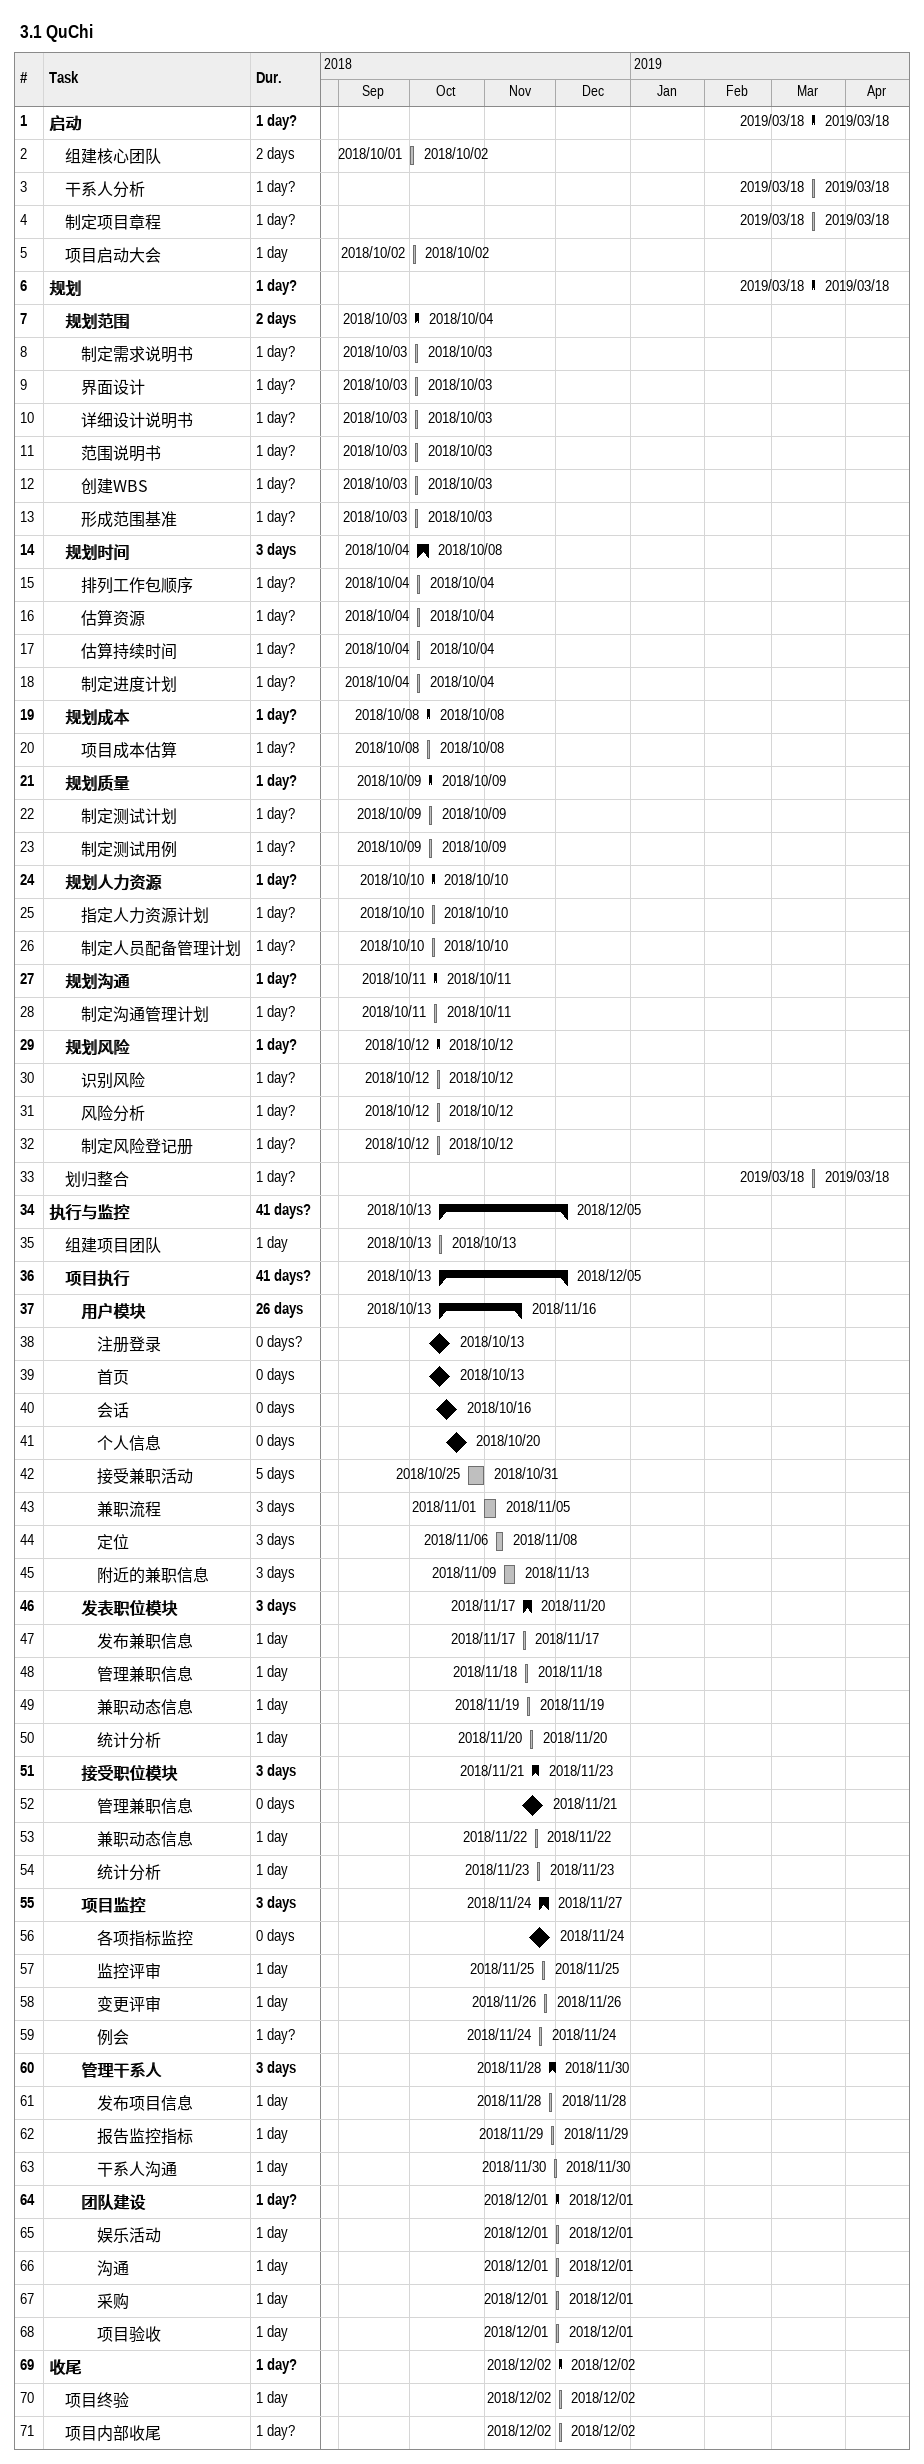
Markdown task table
3.1 QuChi

| ID | Level | Task | Duration | Start | Finish |
|---|---|---|---|---|---|
| 1 | 1 | **启动** | 1d? | 2019-03-18 | 2019-03-18 |
| 2 | 2 | 组建核心团队 | 2d | 2018-10-01 | 2018-10-02 |
| 3 | 2 | 干系人分析 | 1d? | 2019-03-18 | 2019-03-18 |
| 4 | 2 | 制定项目章程 | 1d? | 2019-03-18 | 2019-03-18 |
| 5 | 2 | 项目启动大会 | 1d | 2018-10-02 | 2018-10-02 |
| 6 | 1 | **规划** | 1d? | 2019-03-18 | 2019-03-18 |
| 7 | 2 | **规划范围** | 2d | 2018-10-03 | 2018-10-04 |
| 8 | 3 | 制定需求说明书 | 1d? | 2018-10-03 | 2018-10-03 |
| 9 | 3 | 界面设计 | 1d? | 2018-10-03 | 2018-10-03 |
| 10 | 3 | 详细设计说明书 | 1d? | 2018-10-03 | 2018-10-03 |
| 11 | 3 | 范围说明书 | 1d? | 2018-10-03 | 2018-10-03 |
| 12 | 3 | 创建WBS | 1d? | 2018-10-03 | 2018-10-03 |
| 13 | 3 | 形成范围基准 | 1d? | 2018-10-03 | 2018-10-03 |
| 14 | 2 | **规划时间** | 3d | 2018-10-04 | 2018-10-08 |
| 15 | 3 | 排列工作包顺序 | 1d? | 2018-10-04 | 2018-10-04 |
| 16 | 3 | 估算资源 | 1d? | 2018-10-04 | 2018-10-04 |
| 17 | 3 | 估算持续时间 | 1d? | 2018-10-04 | 2018-10-04 |
| 18 | 3 | 制定进度计划 | 1d? | 2018-10-04 | 2018-10-04 |
| 19 | 2 | **规划成本** | 1d? | 2018-10-08 | 2018-10-08 |
| 20 | 3 | 项目成本估算 | 1d? | 2018-10-08 | 2018-10-08 |
| 21 | 2 | **规划质量** | 1d? | 2018-10-09 | 2018-10-09 |
| 22 | 3 | 制定测试计划 | 1d? | 2018-10-09 | 2018-10-09 |
| 23 | 3 | 制定测试用例 | 1d? | 2018-10-09 | 2018-10-09 |
| 24 | 2 | **规划人力资源** | 1d? | 2018-10-10 | 2018-10-10 |
| 25 | 3 | 指定人力资源计划 | 1d? | 2018-10-10 | 2018-10-10 |
| 26 | 3 | 制定人员配备管理计划 | 1d? | 2018-10-10 | 2018-10-10 |
| 27 | 2 | **规划沟通** | 1d? | 2018-10-11 | 2018-10-11 |
| 28 | 3 | 制定沟通管理计划 | 1d? | 2018-10-11 | 2018-10-11 |
| 29 | 2 | **规划风险** | 1d? | 2018-10-12 | 2018-10-12 |
| 30 | 3 | 识别风险 | 1d? | 2018-10-12 | 2018-10-12 |
| 31 | 3 | 风险分析 | 1d? | 2018-10-12 | 2018-10-12 |
| 32 | 3 | 制定风险登记册 | 1d? | 2018-10-12 | 2018-10-12 |
| 33 | 2 | 划归整合 | 1d? | 2019-03-18 | 2019-03-18 |
| 34 | 1 | **执行与监控** | 41d? | 2018-10-13 | 2018-12-05 |
| 35 | 2 | 组建项目团队 | 1d | 2018-10-13 | 2018-10-13 |
| 36 | 2 | **项目执行** | 41d? | 2018-10-13 | 2018-12-05 |
| 37 | 3 | **用户模块** | 26d | 2018-10-13 | 2018-11-16 |
| 38 | 4 | 注册登录 | 0d? | 2018-10-13 | 2018-10-13 |
| 39 | 4 | 首页 | 0d | 2018-10-13 | 2018-10-13 |
| 40 | 4 | 会话 | 0d | 2018-10-16 | 2018-10-16 |
| 41 | 4 | 个人信息 | 0d | 2018-10-20 | 2018-10-20 |
| 42 | 4 | 接受兼职活动 | 5d | 2018-10-25 | 2018-10-31 |
| 43 | 4 | 兼职流程 | 3d | 2018-11-01 | 2018-11-05 |
| 44 | 4 | 定位 | 3d | 2018-11-06 | 2018-11-08 |
| 45 | 4 | 附近的兼职信息 | 3d | 2018-11-09 | 2018-11-13 |
| 46 | 3 | **发表职位模块** | 3d | 2018-11-17 | 2018-11-20 |
| 47 | 4 | 发布兼职信息 | 1d | 2018-11-17 | 2018-11-17 |
| 48 | 4 | 管理兼职信息 | 1d | 2018-11-18 | 2018-11-18 |
| 49 | 4 | 兼职动态信息 | 1d | 2018-11-19 | 2018-11-19 |
| 50 | 4 | 统计分析 | 1d | 2018-11-20 | 2018-11-20 |
| 51 | 3 | **接受职位模块** | 3d | 2018-11-21 | 2018-11-23 |
| 52 | 4 | 管理兼职信息 | 0d | 2018-11-21 | 2018-11-21 |
| 53 | 4 | 兼职动态信息 | 1d | 2018-11-22 | 2018-11-22 |
| 54 | 4 | 统计分析 | 1d | 2018-11-23 | 2018-11-23 |
| 55 | 3 | **项目监控** | 3d | 2018-11-24 | 2018-11-27 |
| 56 | 4 | 各项指标监控 | 0d | 2018-11-24 | 2018-11-24 |
| 57 | 4 | 监控评审 | 1d | 2018-11-25 | 2018-11-25 |
| 58 | 4 | 变更评审 | 1d | 2018-11-26 | 2018-11-26 |
| 59 | 4 | 例会 | 1d? | 2018-11-24 | 2018-11-24 |
| 60 | 3 | **管理干系人** | 3d | 2018-11-28 | 2018-11-30 |
| 61 | 4 | 发布项目信息 | 1d | 2018-11-28 | 2018-11-28 |
| 62 | 4 | 报告监控指标 | 1d | 2018-11-29 | 2018-11-29 |
| 63 | 4 | 干系人沟通 | 1d | 2018-11-30 | 2018-11-30 |
| 64 | 3 | **团队建设** | 1d? | 2018-12-01 | 2018-12-01 |
| 65 | 4 | 娱乐活动 | 1d | 2018-12-01 | 2018-12-01 |
| 66 | 4 | 沟通 | 1d | 2018-12-01 | 2018-12-01 |
| 67 | 4 | 采购 | 1d | 2018-12-01 | 2018-12-01 |
| 68 | 4 | 项目验收 | 1d | 2018-12-01 | 2018-12-01 |
| 69 | 1 | **收尾** | 1d? | 2018-12-02 | 2018-12-02 |
| 70 | 2 | 项目终验 | 1d | 2018-12-02 | 2018-12-02 |
| 71 | 2 | 项目内部收尾 | 1d? | 2018-12-02 | 2018-12-02 |
